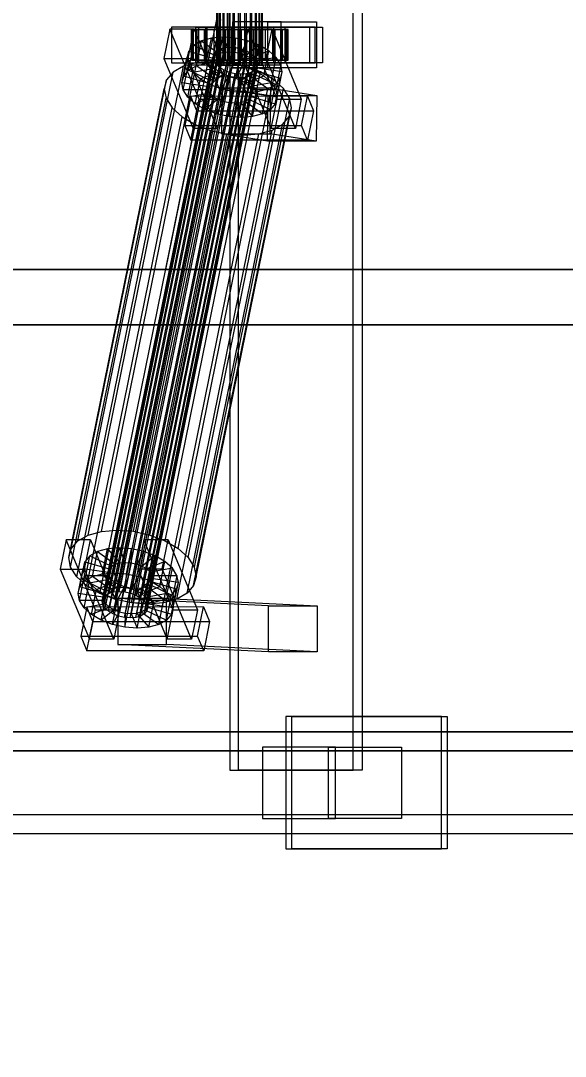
# Model space of a CAD drawing. Header units: millimetres. Extents: x -1970 to 59977, y -65068 to 6837.
# Drawn here: x 24121.7 to 24335.9, y -18537.5 to -18130.5 of the extents above; entities that cross this region are included whole.
import ezdxf

# ---------------------------------------------------------------- set-up
doc = ezdxf.new("R2010")
doc.units = ezdxf.units.MM
doc.layers.add('COTAS_O', color=1, linetype='Continuous', lineweight=0)
doc.layers.add('superior_C02', color=7, linetype='Continuous', lineweight=0)
doc.dimstyles.new('R19_100', dxfattribs={"dimtxt": 250, "dimasz": 150, "dimexe": 150, "dimexo": 80, "dimgap": 100, "dimtad": 1, "dimtih": 1, "dimtoh": 1, "dimdsep": 46, "dimcen": 0.09, "dimadec": 0, "dimazin": 0, "dimtfac": 1, "dimtdec": 4, "dimtofl": 0, "dimtmove": 0, "dimatfit": 3, "dimfxl": 1, "dimtolj": 1, "dimtzin": 0, "dimarcsym": 0})

# ---------------------------------------------------------------- blocks, each defined once
blk = doc.blocks.new('*D34')
at = {"layer": 'COTAS_O', "color": 0, "lineweight": -2, "transparency": 16777216}
for p, q in [((24548.19, -17510), (23778.19, -17510)), ((23928.19, -19330), (23928.19, -17660)), ((24548.19, -19480), (23778.19, -19480))]:
    blk.add_line(p, q, dxfattribs=at)
at = {"layer": 'COTAS_O', "color": 0, "transparency": 16777216}
for points in [[(23903.19, -17660), (23953.19, -17660), (23928.19, -17510)], [(23903.19, -19330), (23953.19, -19330), (23928.19, -19480)]]:
    blk.add_solid(points, dxfattribs=at)
at = {"layer": 'Defpoints', "color": 0, "transparency": 16777216}
for p in [(23928.19, -17510), (24628.19, -17510), (24628.19, -19480)]:
    blk.add_point(p, dxfattribs=at)

msp = doc.modelspace()

# ---------------------------------------------------------------- linework, layer by layer
at = {"layer": 'superior_C02'}
for p, q in [((24203.908, -17575), (24203.908, -18425)), ((24207.415, -18425), (24207.415, -17575)), ((24252.489, -18425), (24252.489, -17575)), ((24255.997, -17575), (24255.997, -18425)), ((24198.862, -18148), (24198.862, -17852)), ((24199.088, -18148), (24199.088, -17852)), ((24199.25, -18148), (24199.25, -17852)), ((24199.911, -18148), (24199.911, -17852)), ((24200.224, -18148), (24200.224, -17852)), ((24201.275, -18148), (24201.275, -17852)), ((24201.718, -18148), (24201.718, -17852)), ((24203.088, -18148), (24203.088, -17852)), ((24203.631, -18148), (24203.631, -17852)), ((24205.226, -18148), (24205.226, -17852)), ((24205.831, -18148), (24205.831, -17852)), ((24207.544, -18148), (24207.544, -17852)), ((24208.17, -18148), (24208.17, -17852)), ((24209.882, -18148), (24209.882, -17852)), ((24210.487, -18148), (24210.487, -17852)), ((24212.083, -18148), (24212.083, -17852)), ((24212.625, -18148), (24212.625, -17852)), ((24213.996, -18148), (24213.996, -17852)), ((24214.438, -18148), (24214.438, -17852)), ((24215.49, -18148), (24215.49, -17852)), ((24215.803, -18148), (24215.803, -17852)), ((24216.464, -17852), (24216.464, -18148)), ((24216.626, -18148), (24216.626, -17852)), ((24216.851, -18148), (24216.851, -17852)), ((24198.689, -18130), (24178.685, -18228.298)), ((24180.429, -18228.298), (24200.433, -18130)), ((24224.142, -18131), (24205.016, -18131)), ((24205.016, -18131), (24205.016, -18149)), ((24218.927, -18131), (24205.016, -18131)), ((24218.927, -18149), (24218.927, -18131)), ((24218.927, -18131), (24238.054, -18131)), ((24224.142, -18149), (24224.142, -18131)), ((24224.142, -18131), (24238.054, -18131)), ((24238.054, -18131), (24238.054, -18149)), ((24180.376, -18133.859), (24178.042, -18145.327)), ((24189.939, -18133.847), (24180.376, -18133.859)), ((24191.899, -18161.391), (24180.376, -18133.859)), ((24190.615, -18133), (24181.052, -18133)), ((24181.052, -18133), (24181.052, -18147)), ((24195.08, -18133), (24181.052, -18133)), ((24187.605, -18145.315), (24189.939, -18133.847)), ((24189.344, -18134), (24188.868, -18134)), ((24188.868, -18134), (24198.862, -18134)), ((24188.868, -18146), (24188.868, -18134)), ((24188.868, -18134), (24189.686, -18134)), ((24191.082, -18134), (24189.344, -18134)), ((24189.344, -18134), (24199.088, -18134)), ((24189.344, -18146), (24189.344, -18134)), ((24189.686, -18134), (24199.25, -18134)), ((24189.686, -18146), (24189.686, -18134)), ((24189.686, -18134), (24191.743, -18134)), ((24189.939, -18133.847), (24201.462, -18161.379)), ((24190.615, -18147), (24190.615, -18133)), ((24190.615, -18133), (24204.644, -18133)), ((24193.963, -18134), (24191.082, -18134)), ((24191.082, -18134), (24199.911, -18134)), ((24191.082, -18146), (24191.082, -18134)), ((24237.531, -18133), (24191.627, -18133)), ((24191.627, -18133), (24191.627, -18147)), ((24194.549, -18133), (24191.627, -18133)), ((24191.743, -18134), (24200.224, -18134)), ((24191.743, -18146), (24191.743, -18134)), ((24191.743, -18134), (24194.897, -18134)), ((24197.79, -18134), (24193.963, -18134)), ((24193.963, -18134), (24201.275, -18134)), ((24193.963, -18146), (24193.963, -18134)), ((24194.549, -18147), (24194.549, -18133)), ((24194.549, -18133), (24240.454, -18133)), ((24194.897, -18134), (24201.718, -18134)), ((24194.897, -18146), (24194.897, -18134)), ((24194.897, -18134), (24198.935, -18134)), ((24195.08, -18147), (24195.08, -18133)), ((24195.08, -18133), (24204.644, -18133)), ((24202.304, -18134), (24197.79, -18134)), ((24197.79, -18134), (24203.088, -18134)), ((24197.79, -18146), (24197.79, -18134)), ((24198.862, -18134), (24199.088, -18134)), ((24198.862, -18134), (24198.862, -18146)), ((24199.25, -18134), (24198.862, -18134)), ((24198.935, -18134), (24203.631, -18134)), ((24198.935, -18146), (24198.935, -18134)), ((24198.935, -18134), (24203.581, -18134)), ((24199.088, -18134), (24199.911, -18134)), ((24199.088, -18134), (24199.088, -18146)), ((24199.25, -18134), (24199.25, -18146)), ((24200.224, -18134), (24199.25, -18134)), ((24199.911, -18134), (24201.275, -18134)), ((24199.911, -18134), (24199.911, -18146)), ((24200.224, -18134), (24200.224, -18146)), ((24201.718, -18134), (24200.224, -18134)), ((24201.275, -18134), (24203.088, -18134)), ((24201.275, -18134), (24201.275, -18146)), ((24201.718, -18134), (24201.718, -18146)), ((24203.631, -18134), (24201.718, -18134)), ((24207.196, -18134), (24202.304, -18134)), ((24202.304, -18134), (24205.226, -18134)), ((24202.304, -18146), (24202.304, -18134)), ((24203.088, -18134), (24205.226, -18134)), ((24203.088, -18134), (24203.088, -18146)), ((24203.581, -18134), (24205.831, -18134)), ((24203.581, -18146), (24203.581, -18134)), ((24203.581, -18134), (24208.518, -18134)), ((24203.631, -18134), (24203.631, -18146)), ((24205.831, -18134), (24203.631, -18134)), ((24204.644, -18133), (24204.644, -18147)), ((24205.226, -18134), (24207.544, -18134)), ((24205.226, -18134), (24205.226, -18146)), ((24205.831, -18134), (24205.831, -18146)), ((24208.17, -18134), (24205.831, -18134)), ((24212.133, -18134), (24207.196, -18134)), ((24207.196, -18134), (24207.544, -18134)), ((24207.196, -18146), (24207.196, -18134)), ((24207.544, -18134), (24209.882, -18134)), ((24207.544, -18134), (24207.544, -18146)), ((24208.518, -18134), (24208.17, -18134)), ((24208.17, -18134), (24208.17, -18146)), ((24210.487, -18134), (24208.17, -18134)), ((24208.518, -18146), (24208.518, -18134)), ((24208.518, -18134), (24213.41, -18134)), ((24210.978, -18133.821), (24208.645, -18145.289)), ((24212.133, -18134), (24209.882, -18134)), ((24209.882, -18134), (24212.083, -18134)), ((24209.882, -18134), (24209.882, -18146)), ((24213.41, -18134), (24210.487, -18134)), ((24210.487, -18134), (24210.487, -18146)), ((24212.625, -18134), (24210.487, -18134)), ((24220.542, -18133.809), (24210.978, -18133.821)), ((24222.502, -18161.353), (24210.978, -18133.821)), ((24221.218, -18133), (24211.654, -18133)), ((24211.654, -18133), (24211.654, -18147)), ((24225.683, -18133), (24211.654, -18133)), ((24216.779, -18134), (24212.083, -18134)), ((24212.083, -18134), (24213.996, -18134)), ((24212.083, -18134), (24212.083, -18146)), ((24216.779, -18134), (24212.133, -18134)), ((24212.133, -18146), (24212.133, -18134)), ((24217.924, -18134), (24212.625, -18134)), ((24212.625, -18134), (24212.625, -18146)), ((24214.438, -18134), (24212.625, -18134)), ((24213.41, -18146), (24213.41, -18134)), ((24213.41, -18134), (24217.924, -18134)), ((24220.816, -18134), (24213.996, -18134)), ((24213.996, -18134), (24215.49, -18134)), ((24213.996, -18134), (24213.996, -18146)), ((24221.751, -18134), (24214.438, -18134)), ((24214.438, -18134), (24214.438, -18146)), ((24215.803, -18134), (24214.438, -18134)), ((24223.971, -18134), (24215.49, -18134)), ((24215.49, -18134), (24216.464, -18134)), ((24215.49, -18134), (24215.49, -18146)), ((24224.632, -18134), (24215.803, -18134)), ((24215.803, -18134), (24215.803, -18146)), ((24216.626, -18134), (24215.803, -18134)), ((24216.464, -18134), (24226.027, -18134)), ((24216.464, -18146), (24216.464, -18134)), ((24216.464, -18134), (24216.851, -18134)), ((24226.369, -18134), (24216.626, -18134)), ((24216.626, -18134), (24216.626, -18146)), ((24216.851, -18134), (24216.626, -18134)), ((24220.816, -18134), (24216.779, -18134)), ((24216.779, -18146), (24216.779, -18134)), ((24226.845, -18134), (24216.851, -18134)), ((24216.851, -18134), (24216.851, -18146)), ((24217.924, -18146), (24217.924, -18134)), ((24217.924, -18134), (24221.751, -18134)), ((24218.208, -18145.277), (24220.542, -18133.809)), ((24220.542, -18133.809), (24232.065, -18161.341)), ((24223.971, -18134), (24220.816, -18134)), ((24220.816, -18146), (24220.816, -18134)), ((24221.218, -18147), (24221.218, -18133)), ((24221.218, -18133), (24235.247, -18133)), ((24221.751, -18146), (24221.751, -18134)), ((24221.751, -18134), (24224.632, -18134)), ((24226.027, -18134), (24223.971, -18134)), ((24223.971, -18146), (24223.971, -18134)), ((24224.632, -18146), (24224.632, -18134)), ((24224.632, -18134), (24226.369, -18134)), ((24225.683, -18147), (24225.683, -18133)), ((24225.683, -18133), (24235.247, -18133)), ((24226.027, -18134), (24226.027, -18146)), ((24226.845, -18134), (24226.027, -18134)), ((24226.369, -18146), (24226.369, -18134)), ((24226.369, -18134), (24226.845, -18134)), ((24226.845, -18146), (24226.845, -18134)), ((24235.247, -18133), (24235.247, -18147)), ((24237.531, -18147), (24237.531, -18133)), ((24237.531, -18133), (24240.454, -18133)), ((24240.454, -18133), (24240.454, -18147)), ((24192.778, -18138.419), (24189.74, -18140.156)), ((24190.778, -18148.249), (24192.778, -18138.419)), ((24196.705, -18137.325), (24192.778, -18138.419)), ((24192.778, -18138.419), (24199.639, -18143.38)), ((24194.704, -18147.155), (24196.705, -18137.325)), ((24201.252, -18136.948), (24196.705, -18137.325)), ((24196.705, -18137.325), (24201.499, -18142.862)), ((24199.252, -18146.777), (24201.252, -18136.948)), ((24206.111, -18137.313), (24201.252, -18136.948)), ((24201.252, -18136.948), (24203.653, -18142.683)), ((24204.11, -18147.143), (24206.111, -18137.313)), ((24206.111, -18137.313), (24205.954, -18142.856)), ((24210.949, -18138.396), (24206.111, -18137.313)), ((24210.949, -18138.396), (24208.246, -18143.369)), ((24208.948, -18148.226), (24210.949, -18138.396)), ((24215.437, -18140.123), (24210.949, -18138.396)), ((24154.104, -18357.434), (24197.613, -18143.635)), ((24155.024, -18356.363), (24198.533, -18142.565)), ((24156.463, -18355.541), (24199.972, -18141.742)), ((24158.323, -18355.022), (24201.832, -18141.224)), ((24160.478, -18354.844), (24203.986, -18141.045)), ((24162.779, -18355.017), (24206.288, -18141.218)), ((24165.07, -18355.53), (24208.579, -18141.731)), ((24167.196, -18356.348), (24210.705, -18142.549)), ((24169.012, -18357.415), (24212.521, -18143.617)), ((24185.796, -18152.246), (24187.797, -18142.416)), ((24187.797, -18142.416), (24187.082, -18145.047)), ((24187.739, -18149.985), (24189.74, -18140.156)), ((24189.74, -18140.156), (24187.797, -18142.416)), ((24187.797, -18142.416), (24197.279, -18145.274)), ((24189.74, -18140.156), (24198.2, -18144.203)), ((24197.613, -18143.635), (24197.274, -18144.881)), ((24198.533, -18142.565), (24197.613, -18143.635)), ((24199.639, -18143.38), (24197.638, -18153.21)), ((24198.2, -18144.203), (24199.639, -18143.38)), ((24199.972, -18141.742), (24198.533, -18142.565)), ((24201.499, -18142.862), (24199.498, -18152.692)), ((24199.639, -18143.38), (24201.499, -18142.862)), ((24201.832, -18141.224), (24199.972, -18141.742)), ((24201.499, -18142.862), (24203.653, -18142.683)), ((24203.653, -18142.683), (24201.653, -18152.513)), ((24203.986, -18141.045), (24201.832, -18141.224)), ((24203.653, -18142.683), (24205.954, -18142.856)), ((24205.954, -18142.856), (24203.954, -18152.686)), ((24206.288, -18141.218), (24203.986, -18141.045)), ((24205.954, -18142.856), (24208.246, -18143.369)), ((24208.246, -18143.369), (24206.246, -18153.199)), ((24208.579, -18141.731), (24206.288, -18141.218)), ((24208.246, -18143.369), (24210.372, -18144.188)), ((24210.705, -18142.549), (24208.579, -18141.731)), ((24215.437, -18140.123), (24210.372, -18144.188)), ((24212.521, -18143.617), (24210.705, -18142.549)), ((24219.269, -18142.377), (24212.187, -18145.255)), ((24213.901, -18144.861), (24212.521, -18143.617)), ((24213.436, -18149.953), (24215.437, -18140.123)), ((24219.269, -18142.377), (24215.437, -18140.123)), ((24217.269, -18152.207), (24219.269, -18142.377)), ((24222.184, -18145.003), (24219.269, -18142.377)), ((24153.462, -18331.197), (24190.969, -18146.887)), ((24153.765, -18358.68), (24197.274, -18144.881)), ((24154.031, -18360.017), (24197.54, -18146.218)), ((24154.884, -18361.352), (24198.392, -18147.554)), ((24159.541, -18330.692), (24197.049, -18146.383)), ((24166.036, -18331.181), (24203.543, -18146.872)), ((24170.393, -18358.659), (24213.901, -18144.861)), ((24214.754, -18146.196), (24171.245, -18359.995)), ((24171.511, -18361.332), (24215.02, -18147.533)), ((24178.042, -18145.327), (24187.605, -18145.315)), ((24178.042, -18145.327), (24189.565, -18172.859)), ((24181.052, -18147), (24190.615, -18147)), ((24181.052, -18147), (24195.08, -18147)), ((24185.081, -18154.877), (24187.082, -18145.047)), ((24185.643, -18157.698), (24187.643, -18147.868)), ((24190.969, -18146.887), (24185.72, -18148.35)), ((24187.082, -18145.047), (24196.941, -18146.52)), ((24187.082, -18145.047), (24187.643, -18147.868)), ((24199.128, -18172.847), (24187.605, -18145.315)), ((24187.643, -18147.868), (24197.206, -18147.856)), ((24187.643, -18147.868), (24189.443, -18150.688)), ((24198.862, -18146), (24188.868, -18146)), ((24188.868, -18146), (24189.344, -18146)), ((24189.686, -18146), (24188.868, -18146)), ((24199.088, -18146), (24189.344, -18146)), ((24189.344, -18146), (24191.082, -18146)), ((24199.25, -18146), (24189.686, -18146)), ((24191.743, -18146), (24189.686, -18146)), ((24204.644, -18147), (24190.615, -18147)), ((24190.778, -18148.249), (24194.704, -18147.155)), ((24197.049, -18146.383), (24190.969, -18146.887)), ((24199.911, -18146), (24191.082, -18146)), ((24191.082, -18146), (24193.963, -18146)), ((24191.627, -18147), (24237.531, -18147)), ((24191.627, -18147), (24194.549, -18147)), ((24200.224, -18146), (24191.743, -18146)), ((24194.897, -18146), (24191.743, -18146)), ((24201.275, -18146), (24193.963, -18146)), ((24193.963, -18146), (24197.79, -18146)), ((24240.454, -18147), (24194.549, -18147)), ((24194.704, -18147.155), (24199.252, -18146.777)), ((24199.498, -18152.692), (24194.704, -18147.155)), ((24201.718, -18146), (24194.897, -18146)), ((24198.935, -18146), (24194.897, -18146)), ((24196.941, -18146.52), (24194.94, -18156.35)), ((24204.644, -18147), (24195.08, -18147)), ((24197.206, -18147.856), (24195.206, -18157.686)), ((24197.279, -18145.274), (24195.279, -18155.103)), ((24198.2, -18144.203), (24196.199, -18154.033)), ((24196.941, -18146.52), (24197.279, -18145.274)), ((24197.206, -18147.856), (24196.941, -18146.52)), ((24203.543, -18146.872), (24197.049, -18146.383)), ((24198.059, -18149.192), (24197.206, -18147.856)), ((24197.274, -18144.881), (24197.54, -18146.218)), ((24197.279, -18145.274), (24198.2, -18144.203)), ((24197.54, -18146.218), (24198.392, -18147.554)), ((24203.088, -18146), (24197.79, -18146)), ((24197.79, -18146), (24202.304, -18146)), ((24198.392, -18147.554), (24199.773, -18148.798)), ((24199.088, -18146), (24198.862, -18146)), ((24198.862, -18146), (24199.25, -18146)), ((24199.25, -18148), (24198.862, -18148)), ((24198.862, -18148), (24199.088, -18148)), ((24203.631, -18146), (24198.935, -18146)), ((24203.581, -18146), (24198.935, -18146)), ((24199.911, -18146), (24199.088, -18146)), ((24199.088, -18148), (24199.911, -18148)), ((24199.25, -18146), (24200.224, -18146)), ((24200.224, -18148), (24199.25, -18148)), ((24201.653, -18152.513), (24199.252, -18146.777)), ((24199.252, -18146.777), (24204.11, -18147.143)), ((24201.275, -18146), (24199.911, -18146)), ((24199.911, -18148), (24201.275, -18148)), ((24200.224, -18146), (24201.718, -18146)), ((24201.718, -18148), (24200.224, -18148)), ((24203.088, -18146), (24201.275, -18146)), ((24201.275, -18148), (24203.088, -18148)), ((24201.718, -18146), (24203.631, -18146)), ((24203.631, -18148), (24201.718, -18148)), ((24205.226, -18146), (24202.304, -18146)), ((24202.304, -18146), (24207.196, -18146)), ((24205.226, -18146), (24203.088, -18146)), ((24203.088, -18148), (24205.226, -18148)), ((24210.011, -18148.32), (24203.543, -18146.872)), ((24205.831, -18146), (24203.581, -18146)), ((24208.518, -18146), (24203.581, -18146)), ((24203.631, -18146), (24205.831, -18146)), ((24205.831, -18148), (24203.631, -18148)), ((24203.954, -18152.686), (24204.11, -18147.143)), ((24204.11, -18147.143), (24208.948, -18148.226)), ((24207.544, -18146), (24205.226, -18146)), ((24205.226, -18148), (24207.544, -18148)), ((24205.831, -18146), (24208.17, -18146)), ((24208.17, -18148), (24205.831, -18148)), ((24207.544, -18146), (24207.196, -18146)), ((24207.196, -18146), (24212.133, -18146)), ((24209.882, -18146), (24207.544, -18146)), ((24207.544, -18148), (24209.882, -18148)), ((24208.17, -18146), (24208.518, -18146)), ((24208.17, -18146), (24210.487, -18146)), ((24210.487, -18148), (24208.17, -18148)), ((24210.372, -18144.188), (24208.371, -18154.017)), ((24213.41, -18146), (24208.518, -18146)), ((24208.645, -18145.289), (24218.208, -18145.277)), ((24208.645, -18145.289), (24220.168, -18172.821)), ((24212.083, -18146), (24209.882, -18146)), ((24209.882, -18146), (24212.133, -18146)), ((24209.882, -18148), (24212.083, -18148)), ((24212.187, -18145.255), (24210.187, -18155.085)), ((24210.372, -18144.188), (24212.187, -18145.255)), ((24210.487, -18146), (24213.41, -18146)), ((24210.487, -18146), (24212.625, -18146)), ((24212.625, -18148), (24210.487, -18148)), ((24213.568, -18146.499), (24211.568, -18156.329)), ((24211.654, -18147), (24221.218, -18147)), ((24211.654, -18147), (24225.683, -18147)), ((24213.996, -18146), (24212.083, -18146)), ((24212.083, -18146), (24216.779, -18146)), ((24212.083, -18148), (24213.996, -18148)), ((24212.133, -18146), (24216.779, -18146)), ((24212.187, -18145.255), (24213.568, -18146.499)), ((24212.42, -18157.665), (24214.421, -18147.835)), ((24212.625, -18146), (24217.924, -18146)), ((24212.625, -18146), (24214.438, -18146)), ((24214.438, -18148), (24212.625, -18148)), ((24217.924, -18146), (24213.41, -18146)), ((24222.184, -18145.003), (24213.568, -18146.499)), ((24213.568, -18146.499), (24214.421, -18147.835)), ((24214.754, -18146.196), (24213.901, -18144.861)), ((24215.49, -18146), (24213.996, -18146)), ((24213.996, -18146), (24220.816, -18146)), ((24213.996, -18148), (24215.49, -18148)), ((24214.421, -18147.835), (24223.984, -18147.823)), ((24214.421, -18147.835), (24214.686, -18149.171)), ((24214.438, -18146), (24221.751, -18146)), ((24214.438, -18146), (24215.803, -18146)), ((24215.803, -18148), (24214.438, -18148)), ((24214.681, -18148.779), (24215.02, -18147.533)), ((24215.02, -18147.533), (24214.754, -18146.196)), ((24216.464, -18146), (24215.49, -18146)), ((24215.49, -18146), (24223.971, -18146)), ((24215.49, -18148), (24216.464, -18148)), ((24215.803, -18146), (24224.632, -18146)), ((24215.803, -18146), (24216.626, -18146)), ((24216.626, -18148), (24215.803, -18148)), ((24226.027, -18146), (24216.464, -18146)), ((24216.851, -18146), (24216.464, -18146)), ((24216.464, -18148), (24216.851, -18148)), ((24216.626, -18146), (24226.369, -18146)), ((24216.626, -18146), (24216.851, -18146)), ((24216.851, -18148), (24216.626, -18148)), ((24216.779, -18146), (24220.816, -18146)), ((24216.851, -18146), (24226.845, -18146)), ((24221.751, -18146), (24217.924, -18146)), ((24229.731, -18172.809), (24218.208, -18145.277)), ((24220.184, -18154.833), (24222.184, -18145.003)), ((24220.816, -18146), (24223.971, -18146)), ((24235.247, -18147), (24221.218, -18147)), ((24224.632, -18146), (24221.751, -18146)), ((24223.984, -18147.823), (24221.984, -18157.653)), ((24223.984, -18147.823), (24222.184, -18145.003)), ((24223.971, -18146), (24226.027, -18146)), ((24224.545, -18150.644), (24223.984, -18147.823)), ((24226.369, -18146), (24224.632, -18146)), ((24235.247, -18147), (24225.683, -18147)), ((24226.027, -18146), (24226.845, -18146)), ((24226.845, -18146), (24226.369, -18146)), ((24240.454, -18147), (24237.531, -18147)), ((24144.151, -18334.981), (24181.658, -18150.672)), ((24148.213, -18332.659), (24185.72, -18148.35)), ((24156.264, -18362.596), (24199.773, -18148.798)), ((24158.08, -18363.664), (24201.589, -18149.865)), ((24160.206, -18364.482), (24203.715, -18150.683)), ((24162.497, -18364.995), (24206.006, -18151.196)), ((24164.799, -18365.168), (24208.308, -18151.369)), ((24166.953, -18364.989), (24210.462, -18151.191)), ((24168.813, -18364.471), (24212.322, -18150.672)), ((24170.252, -18363.648), (24213.761, -18149.85)), ((24171.172, -18362.578), (24214.681, -18148.779)), ((24172.503, -18332.629), (24210.011, -18148.32)), ((24178.503, -18334.938), (24216.011, -18150.629)), ((24181.658, -18150.672), (24179.061, -18153.694)), ((24185.72, -18148.35), (24181.658, -18150.672)), ((24185.796, -18152.246), (24187.739, -18149.985)), ((24187.442, -18160.518), (24189.443, -18150.688)), ((24187.739, -18149.985), (24190.778, -18148.249)), ((24196.199, -18154.033), (24187.739, -18149.985)), ((24189.443, -18150.688), (24198.059, -18149.192)), ((24189.443, -18150.688), (24192.358, -18153.314)), ((24197.638, -18153.21), (24190.778, -18148.249)), ((24192.358, -18153.314), (24199.44, -18150.436)), ((24198.059, -18149.192), (24196.059, -18159.022)), ((24196.19, -18155.567), (24201.255, -18151.503)), ((24199.44, -18150.436), (24197.44, -18160.266)), ((24199.44, -18150.436), (24198.059, -18149.192)), ((24201.255, -18151.503), (24199.255, -18161.333)), ((24201.255, -18151.503), (24199.44, -18150.436)), ((24199.773, -18148.798), (24201.589, -18149.865)), ((24203.381, -18152.321), (24201.255, -18151.503)), ((24201.589, -18149.865), (24203.715, -18150.683)), ((24203.715, -18150.683), (24206.006, -18151.196)), ((24205.016, -18149), (24224.142, -18149)), ((24218.927, -18149), (24205.016, -18149)), ((24206.006, -18151.196), (24208.308, -18151.369)), ((24206.246, -18153.199), (24208.948, -18148.226)), ((24208.308, -18151.369), (24210.462, -18151.191)), ((24208.371, -18154.017), (24213.436, -18149.953)), ((24208.948, -18148.226), (24213.436, -18149.953)), ((24216.011, -18150.629), (24210.011, -18148.32)), ((24210.462, -18151.191), (24212.322, -18150.672)), ((24213.427, -18151.488), (24211.427, -18161.318)), ((24213.427, -18151.488), (24211.988, -18152.311)), ((24212.322, -18150.672), (24213.761, -18149.85)), ((24214.348, -18150.417), (24212.347, -18160.247)), ((24214.686, -18149.171), (24212.686, -18159.001)), ((24214.348, -18150.417), (24213.427, -18151.488)), ((24221.887, -18155.535), (24213.427, -18151.488)), ((24213.436, -18149.953), (24217.269, -18152.207)), ((24213.761, -18149.85), (24214.681, -18148.779)), ((24214.686, -18149.171), (24214.348, -18150.417)), ((24223.83, -18153.275), (24214.348, -18150.417)), ((24224.545, -18150.644), (24214.686, -18149.171)), ((24221.134, -18153.641), (24216.011, -18150.629)), ((24238.054, -18149), (24218.927, -18149)), ((24222.545, -18160.474), (24224.545, -18150.644)), ((24223.83, -18153.275), (24224.545, -18150.644)), ((24238.054, -18149), (24224.142, -18149)), ((24141.553, -18338.003), (24179.061, -18153.694)), ((24179.061, -18153.694), (24178.105, -18157.211)), ((24183.626, -18337.95), (24221.134, -18153.641)), ((24185.081, -18154.877), (24185.796, -18152.246)), ((24194.94, -18156.35), (24185.081, -18154.877)), ((24185.643, -18157.698), (24185.081, -18154.877)), ((24195.279, -18155.103), (24185.796, -18152.246)), ((24190.358, -18163.144), (24192.358, -18153.314)), ((24192.358, -18153.314), (24196.19, -18155.567)), ((24194.19, -18165.397), (24196.19, -18155.567)), ((24195.279, -18155.103), (24194.94, -18156.35)), ((24196.199, -18154.033), (24195.279, -18155.103)), ((24196.19, -18155.567), (24200.678, -18157.295)), ((24197.638, -18153.21), (24196.199, -18154.033)), ((24199.498, -18152.692), (24197.638, -18153.21)), ((24201.653, -18152.513), (24199.498, -18152.692)), ((24200.678, -18157.295), (24203.381, -18152.321)), ((24203.381, -18152.321), (24201.381, -18162.151)), ((24203.954, -18152.686), (24201.653, -18152.513)), ((24205.673, -18152.835), (24203.381, -18152.321)), ((24205.673, -18152.835), (24203.672, -18162.664)), ((24206.246, -18153.199), (24203.954, -18152.686)), ((24205.516, -18158.378), (24205.673, -18152.835)), ((24207.974, -18153.008), (24205.673, -18152.835)), ((24207.974, -18153.008), (24205.974, -18162.837)), ((24208.371, -18154.017), (24206.246, -18153.199)), ((24210.128, -18152.829), (24207.974, -18153.008)), ((24210.375, -18158.743), (24207.974, -18153.008)), ((24210.128, -18152.829), (24208.128, -18162.659)), ((24210.187, -18155.085), (24208.371, -18154.017)), ((24211.988, -18152.311), (24209.988, -18162.14)), ((24211.988, -18152.311), (24210.128, -18152.829)), ((24214.922, -18158.366), (24210.128, -18152.829)), ((24210.187, -18155.085), (24217.269, -18152.207)), ((24211.568, -18156.329), (24210.187, -18155.085)), ((24211.568, -18156.329), (24220.184, -18154.833)), ((24218.849, -18157.272), (24211.988, -18152.311)), ((24217.269, -18152.207), (24220.184, -18154.833)), ((24218.849, -18157.272), (24221.887, -18155.535)), ((24219.887, -18165.365), (24221.887, -18155.535)), ((24220.184, -18154.833), (24221.984, -18157.653)), ((24225.031, -18157.152), (24221.134, -18153.641)), ((24221.83, -18163.105), (24223.83, -18153.275)), ((24221.887, -18155.535), (24223.83, -18153.275)), ((24140.597, -18341.52), (24178.105, -18157.211)), ((24178.105, -18157.211), (24178.855, -18160.982)), ((24195.206, -18157.686), (24185.643, -18157.698)), ((24187.442, -18160.518), (24185.643, -18157.698)), ((24188.55, -18160.247), (24186.216, -18171.715)), ((24196.059, -18159.022), (24187.442, -18160.518)), ((24187.524, -18341.461), (24225.031, -18157.152)), ((24234.454, -18160.19), (24188.55, -18160.247)), ((24190.95, -18165.983), (24188.55, -18160.247)), ((24197.44, -18160.266), (24190.358, -18163.144)), ((24194.94, -18156.35), (24195.206, -18157.686)), ((24195.206, -18157.686), (24196.059, -18159.022)), ((24196.059, -18159.022), (24197.44, -18160.266)), ((24197.44, -18160.266), (24199.255, -18161.333)), ((24198.678, -18167.125), (24200.678, -18157.295)), ((24200.893, -18156.962), (24200.65, -18174.943)), ((24200.678, -18157.295), (24205.516, -18158.378)), ((24220.019, -18156.962), (24200.893, -18156.962)), ((24219.043, -18159.83), (24200.893, -18156.962)), ((24203.516, -18168.208), (24205.516, -18158.378)), ((24205.516, -18158.378), (24210.375, -18158.743)), ((24208.374, -18168.573), (24210.375, -18158.743)), ((24210.375, -18158.743), (24214.922, -18158.366)), ((24211.427, -18161.318), (24212.347, -18160.247)), ((24212.42, -18157.665), (24211.568, -18156.329)), ((24212.347, -18160.247), (24212.686, -18159.001)), ((24212.347, -18160.247), (24221.83, -18163.105)), ((24221.984, -18157.653), (24212.42, -18157.665)), ((24212.686, -18159.001), (24212.42, -18157.665)), ((24212.686, -18159.001), (24222.545, -18160.474)), ((24212.922, -18168.196), (24214.922, -18158.366)), ((24214.922, -18158.366), (24218.849, -18157.272)), ((24216.848, -18167.102), (24218.849, -18157.272)), ((24218.8, -18177.811), (24219.043, -18159.83)), ((24219.043, -18159.83), (24238.169, -18159.83)), ((24219.777, -18174.943), (24220.019, -18156.962)), ((24220.019, -18156.962), (24238.169, -18159.83)), ((24221.984, -18157.653), (24222.545, -18160.474)), ((24227.437, -18160.922), (24225.031, -18157.152)), ((24232.12, -18171.658), (24234.454, -18160.19)), ((24234.454, -18160.19), (24236.854, -18165.926)), ((24238.169, -18159.83), (24237.926, -18177.811)), ((24141.348, -18345.291), (24178.855, -18160.982)), ((24178.855, -18160.982), (24181.261, -18164.752)), ((24190.358, -18163.144), (24187.442, -18160.518)), ((24189.565, -18172.859), (24191.899, -18161.391)), ((24227.437, -18160.922), (24189.93, -18345.231)), ((24194.19, -18165.397), (24190.358, -18163.144)), ((24191.899, -18161.391), (24201.462, -18161.379)), ((24199.255, -18161.333), (24194.19, -18165.397)), ((24201.381, -18162.151), (24198.678, -18167.125)), ((24201.462, -18161.379), (24199.128, -18172.847)), ((24199.255, -18161.333), (24201.381, -18162.151)), ((24201.381, -18162.151), (24203.672, -18162.664)), ((24203.672, -18162.664), (24203.516, -18168.208)), ((24203.672, -18162.664), (24205.974, -18162.837)), ((24205.974, -18162.837), (24208.128, -18162.659)), ((24205.974, -18162.837), (24208.374, -18168.573)), ((24208.128, -18162.659), (24209.988, -18162.14)), ((24208.128, -18162.659), (24212.922, -18168.196)), ((24209.988, -18162.14), (24211.427, -18161.318)), ((24209.988, -18162.14), (24216.848, -18167.102)), ((24211.427, -18161.318), (24219.887, -18165.365)), ((24221.83, -18163.105), (24219.887, -18165.365)), ((24220.168, -18172.821), (24222.502, -18161.353)), ((24222.545, -18160.474), (24221.83, -18163.105)), ((24222.502, -18161.353), (24232.065, -18161.341)), ((24228.188, -18164.693), (24227.437, -18160.922)), ((24232.065, -18161.341), (24229.731, -18172.809)), ((24143.754, -18349.061), (24181.261, -18164.752)), ((24147.651, -18352.572), (24185.159, -18168.263)), ((24181.261, -18164.752), (24185.159, -18168.263)), ((24185.159, -18168.263), (24190.282, -18171.275)), ((24188.616, -18177.451), (24190.95, -18165.983)), ((24189.724, -18352.519), (24227.232, -18168.21)), ((24190.68, -18349.002), (24228.188, -18164.693)), ((24190.95, -18165.983), (24236.854, -18165.926)), ((24198.678, -18167.125), (24194.19, -18165.397)), ((24203.516, -18168.208), (24198.678, -18167.125)), ((24208.374, -18168.573), (24203.516, -18168.208)), ((24212.922, -18168.196), (24208.374, -18168.573)), ((24216.848, -18167.102), (24212.922, -18168.196)), ((24219.887, -18165.365), (24216.848, -18167.102)), ((24224.634, -18171.232), (24227.232, -18168.21)), ((24227.232, -18168.21), (24228.188, -18164.693)), ((24236.854, -18165.926), (24234.521, -18177.394)), ((24152.774, -18355.584), (24190.282, -18171.275)), ((24186.216, -18171.715), (24232.12, -18171.658)), ((24186.216, -18171.715), (24188.616, -18177.451)), ((24187.127, -18355.541), (24224.634, -18171.232)), ((24190.282, -18171.275), (24196.282, -18173.584)), ((24220.573, -18173.554), (24224.634, -18171.232)), ((24234.521, -18177.394), (24232.12, -18171.658)), ((24158.774, -18357.893), (24196.282, -18173.584)), ((24165.242, -18359.341), (24202.749, -18175.032)), ((24171.736, -18359.83), (24209.244, -18175.521)), ((24177.816, -18359.326), (24215.323, -18175.016)), ((24183.065, -18357.863), (24220.573, -18173.554)), ((24199.128, -18172.847), (24189.565, -18172.859)), ((24196.282, -18173.584), (24202.749, -18175.032)), ((24200.65, -18174.943), (24219.777, -18174.943)), ((24218.8, -18177.811), (24200.65, -18174.943)), ((24202.749, -18175.032), (24209.244, -18175.521)), ((24209.244, -18175.521), (24215.323, -18175.016)), ((24215.323, -18175.016), (24220.573, -18173.554)), ((24237.926, -18177.811), (24219.777, -18174.943)), ((24229.731, -18172.809), (24220.168, -18172.821)), ((24234.521, -18177.394), (24188.616, -18177.451)), ((24237.926, -18177.811), (24218.8, -18177.811)), ((24178.685, -18228.298), (23748.109, -18228.298)), ((23749.853, -18228.298), (24180.429, -18228.298)), ((24178.685, -18228.298), (24180.429, -18228.298)), ((24609.262, -18228.298), (24178.685, -18228.298)), ((24180.429, -18228.298), (24611.005, -18228.298)), ((25411.088, -18250), (16335.427, -18250)), ((16336.897, -18250), (25412.557, -18250)), ((24148.213, -18332.659), (24153.462, -18331.197)), ((24153.462, -18331.197), (24159.541, -18330.692)), ((24159.541, -18330.692), (24166.036, -18331.181)), ((24166.036, -18331.181), (24172.503, -18332.629)), ((24139.534, -18334.551), (24137.2, -18346.02)), ((24149.097, -18334.539), (24139.534, -18334.551)), ((24151.057, -18362.083), (24139.534, -18334.551)), ((24141.553, -18338.003), (24144.151, -18334.981)), ((24144.151, -18334.981), (24148.213, -18332.659)), ((24146.764, -18346.008), (24149.097, -18334.539)), ((24149.097, -18334.539), (24160.621, -18362.071)), ((24170.137, -18334.513), (24167.803, -18345.981)), ((24179.7, -18334.501), (24170.137, -18334.513)), ((24181.66, -18362.045), (24170.137, -18334.513)), ((24172.503, -18332.629), (24178.503, -18334.938)), ((24177.366, -18345.969), (24179.7, -18334.501)), ((24178.503, -18334.938), (24183.626, -18337.95)), ((24179.7, -18334.501), (24191.223, -18362.033)), ((24140.597, -18341.52), (24141.553, -18338.003)), ((24151.937, -18339.111), (24148.898, -18340.848)), ((24149.936, -18348.941), (24151.937, -18339.111)), ((24155.863, -18338.017), (24151.937, -18339.111)), ((24151.937, -18339.111), (24158.797, -18344.073)), ((24153.863, -18347.847), (24155.863, -18338.017)), ((24160.411, -18337.64), (24155.863, -18338.017)), ((24155.863, -18338.017), (24160.657, -18343.554)), ((24158.41, -18347.47), (24160.411, -18337.64)), ((24165.269, -18338.005), (24160.411, -18337.64)), ((24160.411, -18337.64), (24162.811, -18343.376)), ((24163.269, -18347.835), (24165.269, -18338.005)), ((24165.269, -18338.005), (24165.113, -18343.549)), ((24170.107, -18339.088), (24165.269, -18338.005)), ((24170.107, -18339.088), (24167.404, -18344.062)), ((24168.107, -18348.918), (24170.107, -18339.088)), ((24174.595, -18340.816), (24170.107, -18339.088)), ((24183.626, -18337.95), (24187.524, -18341.461)), ((24141.348, -18345.291), (24140.597, -18341.52)), ((24144.955, -18352.938), (24146.955, -18343.108)), ((24146.955, -18343.108), (24146.24, -18345.739)), ((24146.898, -18350.678), (24148.898, -18340.848)), ((24148.898, -18340.848), (24146.955, -18343.108)), ((24146.955, -18343.108), (24156.438, -18345.966)), ((24148.898, -18340.848), (24157.358, -18344.895)), ((24160.657, -18343.554), (24162.811, -18343.376)), ((24162.811, -18343.376), (24160.811, -18353.205)), ((24162.811, -18343.376), (24165.113, -18343.549)), ((24174.595, -18340.816), (24169.53, -18344.88)), ((24178.427, -18343.069), (24171.346, -18345.947)), ((24172.595, -18350.645), (24174.595, -18340.816)), ((24178.427, -18343.069), (24174.595, -18340.816)), ((24176.427, -18352.899), (24178.427, -18343.069)), ((24181.343, -18345.695), (24178.427, -18343.069)), ((24187.524, -18341.461), (24189.93, -18345.231)), ((24137.2, -18346.02), (24146.764, -18346.008)), ((24137.2, -18346.02), (24148.723, -18373.551)), ((24143.754, -18349.061), (24141.348, -18345.291)), ((24144.24, -18355.569), (24146.24, -18345.739)), ((24146.24, -18345.739), (24156.099, -18347.212)), ((24146.24, -18345.739), (24146.802, -18348.56)), ((24158.287, -18373.539), (24146.764, -18346.008)), ((24153.863, -18347.847), (24158.41, -18347.47)), ((24156.099, -18347.212), (24154.099, -18357.042)), ((24156.438, -18345.966), (24154.437, -18355.796)), ((24157.358, -18344.895), (24155.358, -18354.725)), ((24156.099, -18347.212), (24156.438, -18345.966)), ((24156.365, -18348.548), (24156.099, -18347.212)), ((24156.438, -18345.966), (24157.358, -18344.895)), ((24158.797, -18344.073), (24156.797, -18353.902)), ((24157.358, -18344.895), (24158.797, -18344.073)), ((24160.811, -18353.205), (24158.41, -18347.47)), ((24158.41, -18347.47), (24163.269, -18347.835)), ((24160.657, -18343.554), (24158.657, -18353.384)), ((24158.797, -18344.073), (24160.657, -18343.554)), ((24165.113, -18343.549), (24163.112, -18353.378)), ((24165.113, -18343.549), (24167.404, -18344.062)), ((24167.404, -18344.062), (24165.404, -18353.892)), ((24167.404, -18344.062), (24169.53, -18344.88)), ((24169.53, -18344.88), (24167.53, -18354.71)), ((24167.803, -18345.981), (24177.366, -18345.969)), ((24167.803, -18345.981), (24179.326, -18373.513)), ((24171.346, -18345.947), (24169.345, -18355.777)), ((24169.53, -18344.88), (24171.346, -18345.947)), ((24172.726, -18347.191), (24170.726, -18357.021)), ((24171.346, -18345.947), (24172.726, -18347.191)), ((24181.343, -18345.695), (24172.726, -18347.191)), ((24172.726, -18347.191), (24173.579, -18348.527)), ((24188.89, -18373.501), (24177.366, -18345.969)), ((24179.342, -18355.525), (24181.343, -18345.695)), ((24183.142, -18348.515), (24181.343, -18345.695)), ((24189.93, -18345.231), (24190.68, -18349.002)), ((24147.651, -18352.572), (24143.754, -18349.061)), ((24144.801, -18358.39), (24146.802, -18348.56)), ((24144.955, -18352.938), (24146.898, -18350.678)), ((24146.601, -18361.21), (24148.601, -18351.38)), ((24146.802, -18348.56), (24156.365, -18348.548)), ((24146.802, -18348.56), (24148.601, -18351.38)), ((24146.898, -18350.678), (24149.936, -18348.941)), ((24155.358, -18354.725), (24146.898, -18350.678)), ((24148.601, -18351.38), (24157.217, -18349.884)), ((24148.601, -18351.38), (24151.517, -18354.006)), ((24149.936, -18348.941), (24153.863, -18347.847)), ((24156.797, -18353.902), (24149.936, -18348.941)), ((24151.517, -18354.006), (24158.598, -18351.128)), ((24158.657, -18353.384), (24153.863, -18347.847)), ((24156.365, -18348.548), (24154.364, -18358.378)), ((24157.217, -18349.884), (24155.217, -18359.714)), ((24157.217, -18349.884), (24156.365, -18348.548)), ((24158.598, -18351.128), (24156.598, -18360.958)), ((24158.598, -18351.128), (24157.217, -18349.884)), ((24160.414, -18352.196), (24158.598, -18351.128)), ((24163.112, -18353.378), (24163.269, -18347.835)), ((24163.269, -18347.835), (24168.107, -18348.918)), ((24165.404, -18353.892), (24168.107, -18348.918)), ((24167.53, -18354.71), (24172.595, -18350.645)), ((24168.107, -18348.918), (24172.595, -18350.645)), ((24173.506, -18351.109), (24171.506, -18360.939)), ((24171.579, -18358.357), (24173.579, -18348.527)), ((24173.845, -18349.863), (24171.844, -18359.693)), ((24173.506, -18351.109), (24172.586, -18352.18)), ((24172.595, -18350.645), (24176.427, -18352.899)), ((24173.845, -18349.863), (24173.506, -18351.109)), ((24182.989, -18353.967), (24173.506, -18351.109)), ((24173.579, -18348.527), (24183.142, -18348.515)), ((24173.579, -18348.527), (24173.845, -18349.863)), ((24183.704, -18351.336), (24173.845, -18349.863)), ((24183.142, -18348.515), (24181.142, -18358.345)), ((24181.703, -18361.166), (24183.704, -18351.336)), ((24182.989, -18353.967), (24183.704, -18351.336)), ((24183.704, -18351.336), (24183.142, -18348.515)), ((24190.68, -18349.002), (24189.724, -18352.519)), ((24144.24, -18355.569), (24144.955, -18352.938)), ((24154.099, -18357.042), (24144.24, -18355.569)), ((24144.801, -18358.39), (24144.24, -18355.569)), ((24154.437, -18355.796), (24144.955, -18352.938)), ((24152.774, -18355.584), (24147.651, -18352.572)), ((24149.516, -18363.836), (24151.517, -18354.006)), ((24151.517, -18354.006), (24155.349, -18356.26)), ((24158.774, -18357.893), (24152.774, -18355.584)), ((24155.358, -18354.725), (24154.437, -18355.796)), ((24155.024, -18356.363), (24156.463, -18355.541)), ((24155.349, -18356.26), (24160.414, -18352.196)), ((24156.797, -18353.902), (24155.358, -18354.725)), ((24156.463, -18355.541), (24158.323, -18355.022)), ((24158.657, -18353.384), (24156.797, -18353.902)), ((24158.323, -18355.022), (24160.478, -18354.844)), ((24160.414, -18352.196), (24158.413, -18362.025)), ((24160.811, -18353.205), (24158.657, -18353.384)), ((24159.837, -18357.987), (24162.54, -18353.014)), ((24162.54, -18353.014), (24160.414, -18352.196)), ((24160.478, -18354.844), (24162.779, -18355.017)), ((24162.54, -18353.014), (24160.539, -18362.843)), ((24163.112, -18353.378), (24160.811, -18353.205)), ((24164.831, -18353.527), (24162.54, -18353.014)), ((24162.779, -18355.017), (24165.07, -18355.53)), ((24164.831, -18353.527), (24162.831, -18363.357)), ((24165.404, -18353.892), (24163.112, -18353.378)), ((24164.675, -18359.07), (24164.831, -18353.527)), ((24167.132, -18353.7), (24164.831, -18353.527)), ((24165.07, -18355.53), (24167.196, -18356.348)), ((24167.132, -18353.7), (24165.132, -18363.53)), ((24167.53, -18354.71), (24165.404, -18353.892)), ((24169.287, -18353.521), (24167.132, -18353.7)), ((24169.533, -18359.436), (24167.132, -18353.7)), ((24169.287, -18353.521), (24167.286, -18363.351)), ((24169.345, -18355.777), (24167.53, -18354.71)), ((24171.147, -18353.003), (24169.146, -18362.833)), ((24171.147, -18353.003), (24169.287, -18353.521)), ((24174.081, -18359.058), (24169.287, -18353.521)), ((24169.345, -18355.777), (24176.427, -18352.899)), ((24172.586, -18352.18), (24170.585, -18362.01)), ((24170.726, -18357.021), (24179.342, -18355.525)), ((24172.586, -18352.18), (24171.147, -18353.003)), ((24178.007, -18357.964), (24171.147, -18353.003)), ((24181.046, -18356.228), (24172.586, -18352.18)), ((24176.427, -18352.899), (24179.342, -18355.525)), ((24179.342, -18355.525), (24181.142, -18358.345)), ((24180.988, -18363.797), (24182.989, -18353.967)), ((24181.046, -18356.228), (24182.989, -18353.967)), ((24187.127, -18355.541), (24183.065, -18357.863)), ((24189.724, -18352.519), (24187.127, -18355.541)), ((24154.364, -18358.378), (24144.801, -18358.39)), ((24146.601, -18361.21), (24144.801, -18358.39)), ((24155.217, -18359.714), (24146.601, -18361.21)), ((24153.348, -18366.09), (24155.349, -18356.26)), ((24153.765, -18358.68), (24154.104, -18357.434)), ((24154.031, -18360.017), (24153.765, -18358.68)), ((24154.437, -18355.796), (24154.099, -18357.042)), ((24154.099, -18357.042), (24154.364, -18358.378)), ((24154.104, -18357.434), (24155.024, -18356.363)), ((24154.364, -18358.378), (24155.217, -18359.714)), ((24155.217, -18359.714), (24156.598, -18360.958)), ((24155.349, -18356.26), (24159.837, -18357.987)), ((24157.836, -18367.817), (24159.837, -18357.987)), ((24165.242, -18359.341), (24158.774, -18357.893)), ((24159.837, -18357.987), (24164.675, -18359.07)), ((24159.967, -18357.646), (24159.893, -18375.644)), ((24179.094, -18357.646), (24159.967, -18357.646)), ((24219.188, -18360.514), (24159.967, -18357.646)), ((24162.674, -18368.9), (24164.675, -18359.07)), ((24164.675, -18359.07), (24169.533, -18359.436)), ((24171.736, -18359.83), (24165.242, -18359.341)), ((24167.196, -18356.348), (24169.012, -18357.415)), ((24167.533, -18369.265), (24169.533, -18359.436)), ((24169.012, -18357.415), (24170.393, -18358.659)), ((24170.726, -18357.021), (24169.345, -18355.777)), ((24169.533, -18359.436), (24174.081, -18359.058)), ((24170.393, -18358.659), (24171.245, -18359.995)), ((24171.579, -18358.357), (24170.726, -18357.021)), ((24171.506, -18360.939), (24171.844, -18359.693)), ((24181.142, -18358.345), (24171.579, -18358.357)), ((24171.844, -18359.693), (24171.579, -18358.357)), ((24177.816, -18359.326), (24171.736, -18359.83)), ((24171.844, -18359.693), (24181.703, -18361.166)), ((24172.08, -18368.888), (24174.081, -18359.058)), ((24174.081, -18359.058), (24178.007, -18357.964)), ((24176.007, -18367.794), (24178.007, -18357.964)), ((24183.065, -18357.863), (24177.816, -18359.326)), ((24178.007, -18357.964), (24181.046, -18356.228)), ((24179.019, -18375.644), (24179.094, -18357.646)), ((24179.045, -18366.057), (24181.046, -18356.228)), ((24179.094, -18357.646), (24238.314, -18360.514)), ((24181.142, -18358.345), (24181.703, -18361.166)), ((24147.708, -18360.939), (24145.374, -18372.408)), ((24149.516, -18363.836), (24146.601, -18361.21)), ((24193.612, -18360.882), (24147.708, -18360.939)), ((24150.109, -18366.675), (24147.708, -18360.939)), ((24148.723, -18373.551), (24151.057, -18362.083)), ((24156.598, -18360.958), (24149.516, -18363.836)), ((24153.348, -18366.09), (24149.516, -18363.836)), ((24151.057, -18362.083), (24160.621, -18362.071)), ((24158.413, -18362.025), (24153.348, -18366.09)), ((24154.884, -18361.352), (24154.031, -18360.017)), ((24156.264, -18362.596), (24154.884, -18361.352)), ((24158.08, -18363.664), (24156.264, -18362.596)), ((24156.598, -18360.958), (24158.413, -18362.025)), ((24160.539, -18362.843), (24157.836, -18367.817)), ((24160.206, -18364.482), (24158.08, -18363.664)), ((24160.621, -18362.071), (24158.287, -18373.539)), ((24158.413, -18362.025), (24160.539, -18362.843)), ((24160.539, -18362.843), (24162.831, -18363.357)), ((24162.831, -18363.357), (24162.674, -18368.9)), ((24162.831, -18363.357), (24165.132, -18363.53)), ((24165.132, -18363.53), (24167.286, -18363.351)), ((24165.132, -18363.53), (24167.533, -18369.265)), ((24167.286, -18363.351), (24169.146, -18362.833)), ((24167.286, -18363.351), (24172.08, -18368.888)), ((24170.252, -18363.648), (24168.813, -18364.471)), ((24169.146, -18362.833), (24170.585, -18362.01)), ((24169.146, -18362.833), (24176.007, -18367.794)), ((24171.172, -18362.578), (24170.252, -18363.648)), ((24170.585, -18362.01), (24171.506, -18360.939)), ((24170.585, -18362.01), (24179.045, -18366.057)), ((24171.511, -18361.332), (24171.172, -18362.578)), ((24171.245, -18359.995), (24171.511, -18361.332)), ((24171.506, -18360.939), (24180.988, -18363.797)), ((24180.988, -18363.797), (24179.045, -18366.057)), ((24179.326, -18373.513), (24181.66, -18362.045)), ((24181.703, -18361.166), (24180.988, -18363.797)), ((24181.66, -18362.045), (24191.223, -18362.033)), ((24191.223, -18362.033), (24188.89, -18373.501)), ((24191.278, -18372.35), (24193.612, -18360.882)), ((24193.612, -18360.882), (24196.013, -18366.618)), ((24219.113, -18378.512), (24219.188, -18360.514)), ((24219.188, -18360.514), (24238.314, -18360.514)), ((24238.314, -18360.514), (24238.24, -18378.512)), ((24147.775, -18378.143), (24150.109, -18366.675)), ((24150.109, -18366.675), (24196.013, -18366.618)), ((24157.836, -18367.817), (24153.348, -18366.09)), ((24162.674, -18368.9), (24157.836, -18367.817)), ((24162.497, -18364.995), (24160.206, -18364.482)), ((24164.799, -18365.168), (24162.497, -18364.995)), ((24166.953, -18364.989), (24164.799, -18365.168)), ((24168.813, -18364.471), (24166.953, -18364.989)), ((24176.007, -18367.794), (24172.08, -18368.888)), ((24179.045, -18366.057), (24176.007, -18367.794)), ((24196.013, -18366.618), (24193.679, -18378.086)), ((24167.533, -18369.265), (24162.674, -18368.9)), ((24172.08, -18368.888), (24167.533, -18369.265)), ((24145.374, -18372.408), (24191.278, -18372.35)), ((24145.374, -18372.408), (24147.775, -18378.143)), ((24158.287, -18373.539), (24148.723, -18373.551)), ((24159.893, -18375.644), (24179.019, -18375.644)), ((24219.113, -18378.512), (24159.893, -18375.644)), ((24238.24, -18378.512), (24179.019, -18375.644)), ((24188.89, -18373.501), (24179.326, -18373.513)), ((24193.679, -18378.086), (24191.278, -18372.35)), ((24193.679, -18378.086), (24147.775, -18378.143)), ((24238.24, -18378.512), (24219.113, -18378.512)), ((24287.143, -18404), (24225.937, -18404)), ((24225.937, -18404), (24225.937, -18456)), ((24228.275, -18404), (24225.937, -18404)), ((24228.275, -18456), (24228.275, -18404)), ((24228.275, -18404), (24289.481, -18404)), ((24287.143, -18456), (24287.143, -18404)), ((24287.143, -18404), (24289.481, -18404)), ((24289.481, -18404), (24289.481, -18456)), ((24697.916, -18410), (23550.312, -18410)), ((23562.002, -18410), (24709.607, -18410)), ((24751.985, -18410), (23604.381, -18410)), ((23618.994, -18410), (24766.599, -18410)), ((24245.466, -18416), (24216.776, -18416)), ((24216.776, -18416), (24216.776, -18444)), ((24242.779, -18416), (24216.776, -18416)), ((24242.779, -18444), (24242.779, -18416)), ((24242.779, -18416), (24271.469, -18416)), ((24245.466, -18444), (24245.466, -18416)), ((24245.466, -18416), (24271.469, -18416)), ((24271.469, -18416), (24271.469, -18444)), ((24697.188, -18417.5), (23605.114, -18417.5)), ((23618.261, -18417.5), (24710.335, -18417.5)), ((24203.908, -18425), (24252.489, -18425)), ((24203.908, -18425), (24207.415, -18425)), ((24255.997, -18425), (24207.415, -18425)), ((24255.997, -18425), (24252.489, -18425)), ((23605.114, -18442.5), (24697.188, -18442.5)), ((23618.261, -18442.5), (24710.335, -18442.5)), ((24216.776, -18444), (24245.466, -18444)), ((24216.776, -18444), (24242.779, -18444)), ((24271.469, -18444), (24242.779, -18444)), ((24271.469, -18444), (24245.466, -18444)), ((23550.312, -18450), (24697.916, -18450)), ((23562.002, -18450), (24709.607, -18450)), ((23604.381, -18450), (24751.985, -18450)), ((23618.994, -18450), (24766.599, -18450)), ((24225.937, -18456), (24287.143, -18456)), ((24225.937, -18456), (24228.275, -18456)), ((24289.481, -18456), (24228.275, -18456)), ((24289.481, -18456), (24287.143, -18456))]:
    msp.add_line(p, q, dxfattribs=at)

# ---------------------------------------------------------------- dimensions: what is measured, and where the dimension line sits
at = {"layer": 'COTAS_O'}
dim = msp.add_aligned_dim(p1=(24628.187, -19480), p2=(24628.187, -17510), distance=700, text='<> O', dimstyle='R19_100', dxfattribs=at)
dim.commit()
dim.dimension.update_dxf_attribs({"geometry": '*D34', "text_midpoint": (23928.187, -18495)})

doc.saveas('drawing.dxf')
